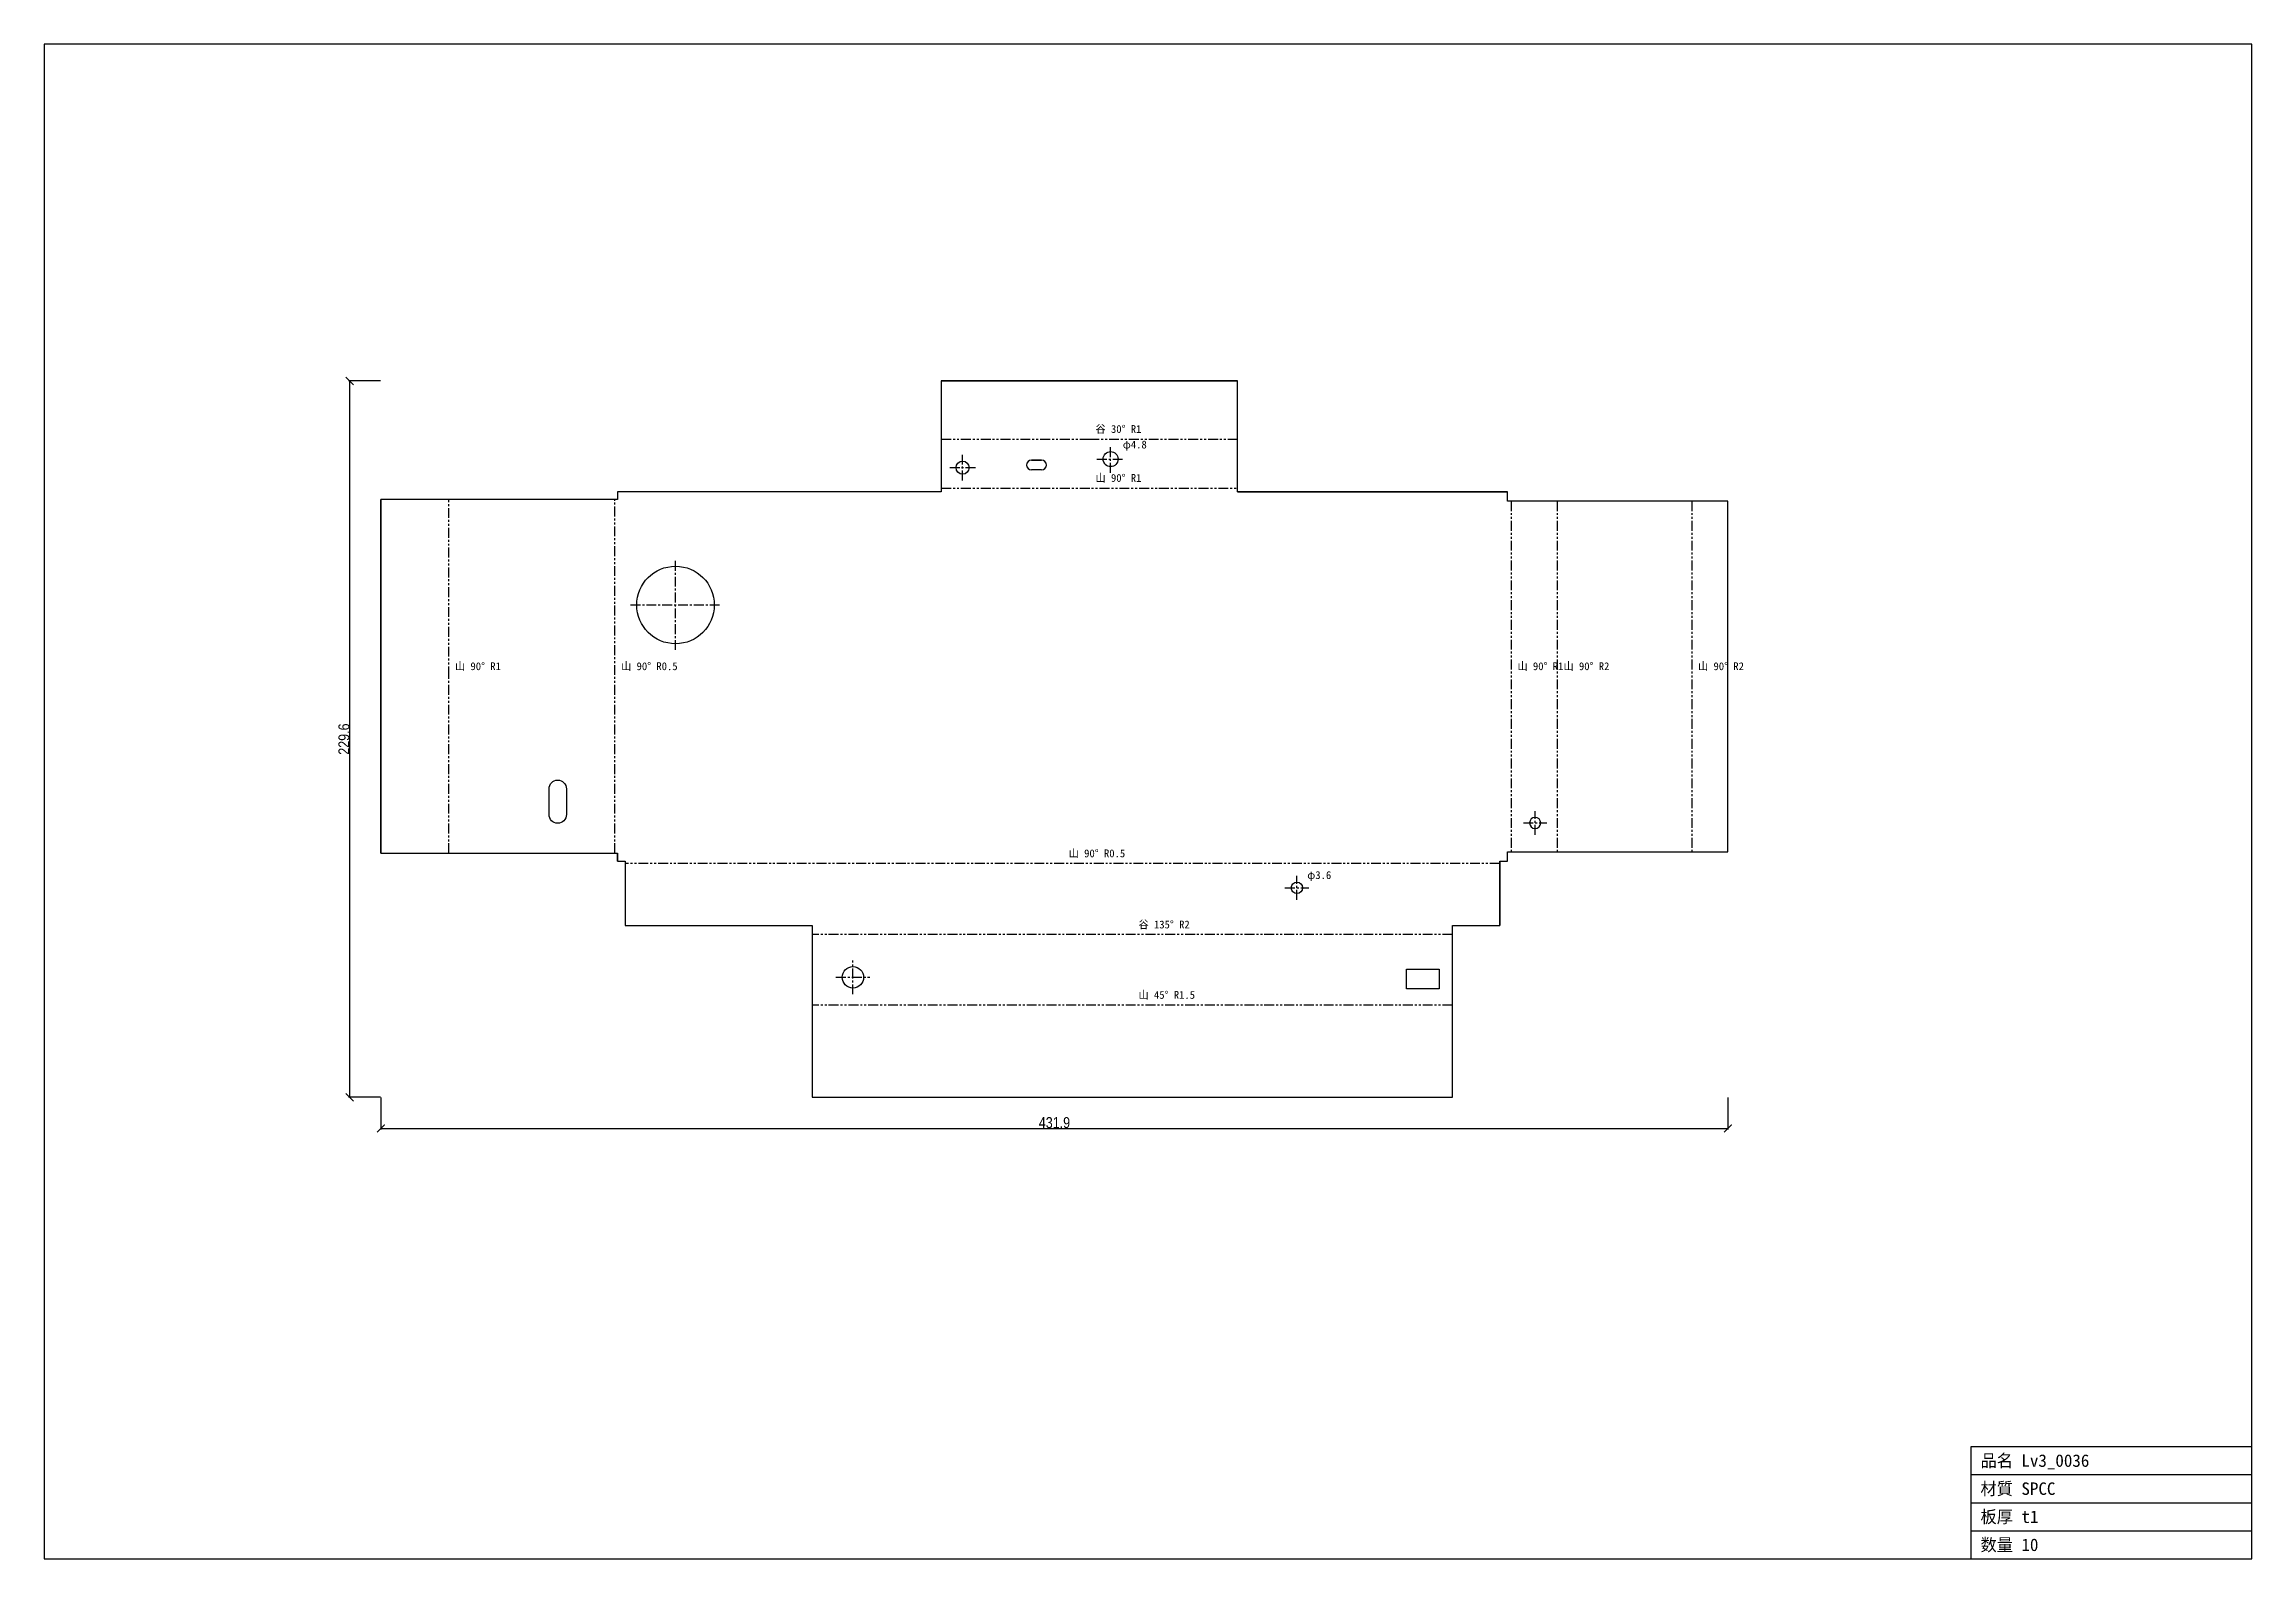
# Model space of a CAD drawing. Header units: millimetres. Extents: x -184 to 524, y -224 to 262.
import ezdxf

# ---------------------------------------------------------------- set-up
doc = ezdxf.new("R2010")
doc.units = ezdxf.units.MM
doc.linetypes.add('CENTER', pattern=[5.08, 3.175, -0.635, 0.635, -0.635])
doc.linetypes.add('PHANTOM', pattern=[6.35, 3.175, -0.635, 0.635, -0.635, 0.635, -0.635])
for name, color, linetype in [('1', 7, 'Continuous'), ('10', 7, 'Continuous'), ('14', 7, 'Continuous'), ('18', 7, 'Continuous'), ('2', 7, 'Continuous'), ('7', 7, 'Continuous')]:
    doc.layers.add(name, color=color, linetype=linetype)
doc.styles.add('OpenSansCondensed-Light', font='OpenSansCondensed-Light.ttf')
doc.dimstyles.new('EZDXF', dxfattribs={"dimtxt": 0.25, "dimasz": 0.175, "dimexe": 0.375, "dimexo": 0.125, "dimgap": 0.1, "dimtad": 1, "dimlfac": 100, "dimzin": 12, "dimdsep": 46, "dimtxsty": 'OpenSansCondensed-Light', "dimblk": 'ARCHTICK', "dimcen": 2.5, "dimazin": 3, "dimtfac": 0.5, "dimtmove": 2, "dimatfit": 3})

# ---------------------------------------------------------------- blocks, each defined once
blk = doc.blocks.new('HOLE_D3_64')
blk.add_circle((0, 0), 1.82)
blk = doc.blocks.new('HOLE_D4_82')
blk.add_circle((0, 0), 2.41)
blk = doc.blocks.new('HOLE_D24_86')
blk.add_circle((0, 0), 12.43)
blk = doc.blocks.new('_ARCHTICK')
at = {"color": 0, "linetype": 'BYBLOCK', "const_width": 0.15}
blk.add_lwpolyline([(-0.5, -0.5), (0.5, 0.5)], dxfattribs=at)

msp = doc.modelspace()

# ---------------------------------------------------------------- linework, layer by layer
at = {"layer": '1', "color": 7, "linetype": 'CONTINUOUS'}
for p, q in [((524.11, 261.89), (-183.81, 261.89)), ((-183.81, 261.89), (-183.81, -223.72)), ((524.11, -223.72), (524.11, 261.89)), ((434.11, -223.72), (434.11, -187.72)), ((434.11, -187.72), (524.11, -187.72)), ((434.11, -196.72), (524.11, -196.72)), ((434.11, -205.72), (524.11, -205.72)), ((434.11, -214.72), (524.11, -214.72)), ((-183.81, -223.72), (524.11, -223.72))]:
    msp.add_line(p, q, dxfattribs=at)
at = {"layer": '10', "color": 7, "linetype": 'CONTINUOUS'}
for p, q in [((124.87, 153.9), (103.83, 153.9)), ((103.83, 153.9), (198.84, 153.9)), ((103.83, 153.9), (103.83, 118.39)), ((162.54, 153.9), (124.87, 153.9)), ((198.84, 153.9), (162.54, 153.9)), ((198.84, 118.39), (198.84, 153.9)), ((132.79, 128.51), (136.01, 128.51)), ((136.01, 128.51), (132.79, 128.51)), ((136.01, 125.39), (132.79, 125.39)), ((0, 115.89), (-75.82, 115.89)), ((-75.82, 115.89), (-75.82, 33.93)), ((-75.82, 2.5), (-75.82, 115.89)), ((45.89, 118.39), (0, 118.39)), ((0, 118.39), (0, 115.89)), ((63.41, 118.39), (45.89, 118.39)), ((103.83, 118.39), (63.41, 118.39)), ((233.32, 118.39), (198.84, 118.39)), ((198.84, 118.39), (285.45, 118.39)), ((285.45, 118.39), (233.32, 118.39)), ((285.45, 115.39), (285.46, 118.39)), ((356.13, 115.39), (285.45, 115.39)), ((356.13, 3), (356.13, 115.39)), ((-75.82, 33.93), (-75.82, 2.5)), ((-75.82, 2.5), (0, 2.5)), ((0, 2.5), (0, 0)), ((0, 0), (0, 2.5)), ((0, 0), (2.5, 0)), ((2.5, 0), (2.5, -20.65)), ((282.95, -20.65), (282.95, 0)), ((282.95, 0), (282.95, -20.65)), ((282.95, 0), (285.45, 0)), ((285.45, 0), (285.45, 3)), ((285.45, 3), (356.13, 3)), ((2.5, -20.65), (20.92, -20.65)), ((20.92, -20.65), (32.26, -20.65)), ((32.26, -20.65), (45.01, -20.66)), ((45.01, -20.65), (62.47, -20.65)), ((62.47, -20.65), (62.47, -75.73)), ((267.78, -75.73), (267.78, -20.65)), ((267.78, -20.65), (282.95, -20.66)), ((62.47, -75.73), (267.78, -75.73))]:
    msp.add_line(p, q, dxfattribs=at)
msp.add_lwpolyline([(-21.92, 14.9), (-21.92, 23.14, -1), (-16.34, 23.14), (-16.34, 14.9, -1)], format="xyb", close=True, dxfattribs=at)
msp.add_lwpolyline([(263.57, -34.64), (263.57, -40.96), (253.03, -40.96), (253.03, -34.64)], close=True, dxfattribs=at)
for centre, radius in [((110.69, 126.12), 2.1), ((75.53, -37.28), 3.44)]:
    msp.add_circle(centre, radius, dxfattribs=at)
for centre, radius, start, end in [((132.79, 126.95), 1.56, 90, -90), ((136.01, 126.95), 1.56, -90, 90), ((294.3, 12.22), 1.78, 0, 180), ((294.3, 12.22), 1.78, 180, 0)]:
    msp.add_arc(centre, radius, start, end, dxfattribs=at)
at = {"layer": '14', "color": 1, "linetype": 'CENTER'}
for p, q in [((110.69, 122.01), (110.69, 130.22)), ((153.75, 128.86), (162.57, 128.86)), ((158.16, 124.45), (158.16, 133.27)), ((106.59, 126.12), (114.8, 126.12)), ((18.65, 67.66), (18.65, 96.52)), ((4.22, 82.09), (33.08, 82.09)), ((294.3, 8.44), (294.3, 16)), ((290.52, 12.22), (298.08, 12.22)), ((217.9, -12.4), (217.9, -4.76)), ((214.08, -8.58), (221.72, -8.58)), ((75.53, -42.71), (75.53, -31.84)), ((70.1, -37.28), (80.97, -37.28))]:
    msp.add_line(p, q, dxfattribs=at)
at = {"layer": '2', "color": 3, "linetype": 'PHANTOM'}
for p, q in [((103.83, 135.26), (151.33, 135.26)), ((151.33, 135.26), (198.84, 135.26)), ((-54.05, 59.2), (-54.05, 115.89)), ((-0.79, 2.5), (-0.79, 115.89)), ((103.83, 119.57), (198.84, 119.57)), ((286.63, 115.39), (286.63, 3)), ((301.39, 115.39), (301.39, 3)), ((344.54, 115.39), (344.54, 3)), ((-54.05, 2.5), (-54.05, 59.2)), ((282.95, -0.79), (2.5, -0.79)), ((267.78, -23.6), (62.47, -23.6)), ((267.78, -46.17), (62.47, -46.17))]:
    msp.add_line(p, q, dxfattribs=at)

# ---------------------------------------------------------------- block references
at = {"layer": '10', "color": 7, "linetype": 'CONTINUOUS'}
for name, p in [('HOLE_D4_82', (158.16, 128.86)), ('HOLE_D24_86', (18.65, 82.09)), ('HOLE_D3_64', (217.9, -8.58))]:
    msp.add_blockref(name, p, dxfattribs=at)

# ---------------------------------------------------------------- texts
at = {"layer": '18', "color": 2}
for s, height, p in [('谷 30° R1', 2.5, (153.33, 137.26)), ('φ4.8', 2.5, (162.07, 132.27)), ('山 90° R1', 2.5, (153.33, 121.57)), ('山 90° R1', 2.5, (-52.05, 61.2)), ('山 90° R0.5', 2.5, (1.21, 61.2)), ('山 90° R1', 2.5, (288.63, 61.2)), ('山 90° R2', 2.5, (303.39, 61.2)), ('山 90° R2', 2.5, (346.54, 61.2)), ('山 90° R0.5', 2.5, (144.73, 1.21)), ('φ3.6', 2.5, (221.22, -5.76)), ('谷 135° R2', 2.5, (167.12, -21.6)), ('山 45° R1.5', 2.5, (167.12, -44.17)), ('品名 Lv3_0036', 4, (437.11, -194.22)), ('材質 SPCC', 4, (437.11, -203.22)), ('板厚 t1', 4, (437.11, -212.22)), ('数量 10', 4, (437.11, -221.22))]:
    msp.add_text(s, height=height, dxfattribs=at).set_placement(p)

# ---------------------------------------------------------------- dimensions: what is measured, and where the dimension line sits
at = {"layer": '7', "color": 8}
msp.add_linear_dim(base=(-85.82, -75.73), p1=(-75.82, -75.73), p2=(-75.82, 153.9), angle=90, dimstyle='EZDXF', override={"dimtxt": 3.5, "dimasz": 2.5, "dimdec": 1, "dimlfac": 1}, dxfattribs=at).render()
msp.add_linear_dim(base=(-75.8187, -85.7322), p1=(-75.8187, -75.7322), p2=(356.128, -75.7322), dimstyle='EZDXF', override={"dimtxt": 3.5, "dimasz": 2.5, "dimdec": 1, "dimlfac": 1}, dxfattribs=at).render()

doc.saveas('drawing.dxf')
